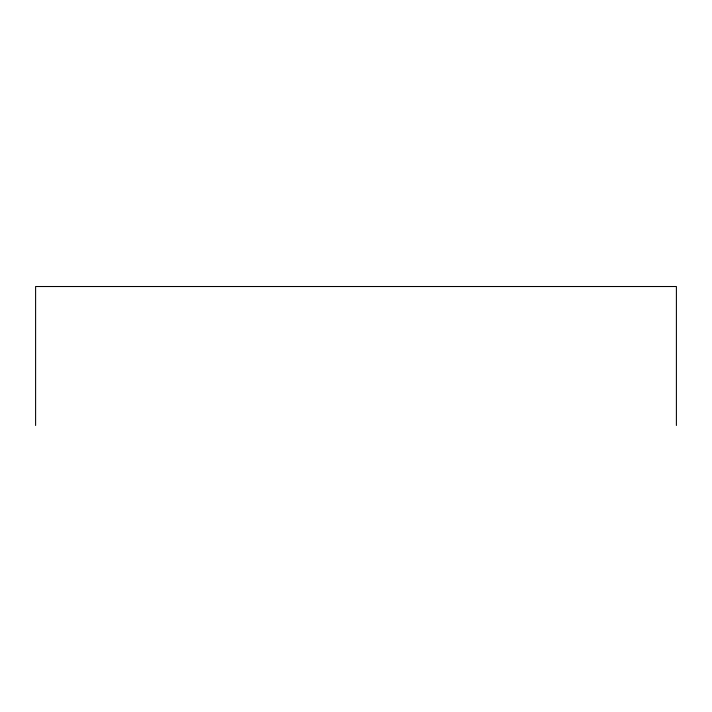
<?xml version="1.0" encoding="UTF-8"?>
<svg xmlns="http://www.w3.org/2000/svg" width="712" height="712" viewBox="0 0 712 712"><rect width="100%" height="100%" fill="white"/><g stroke="black" fill="none" stroke-linecap="round" stroke-linejoin="round"><path stroke-width="1.07" d="M676.4 425.482L676.4 286.518L35.6 286.518L35.6 425.482"/></g></svg>
